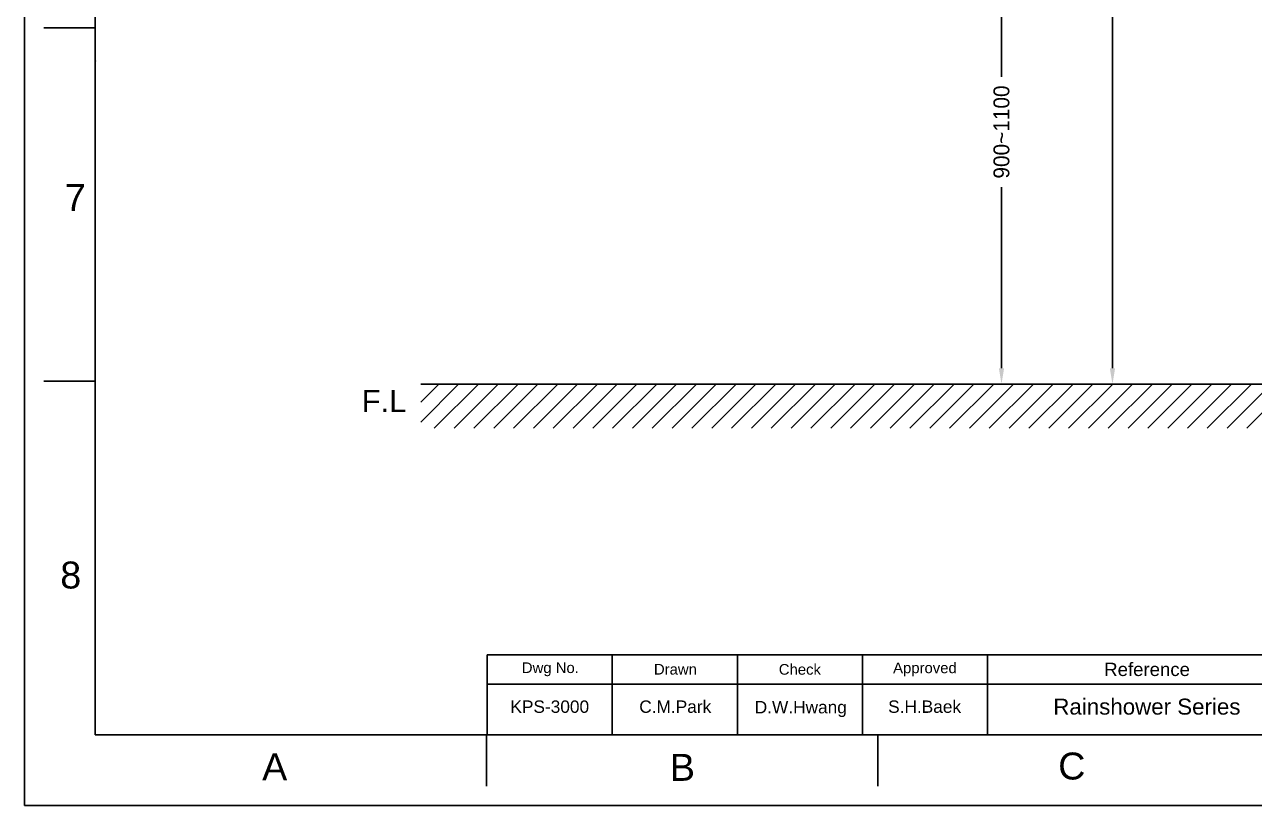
# Model space of a CAD drawing. Header units: millimetres. Extents: x 8883 to 11259, y -10160 to -6800.
# Drawn here: x 8883 to 10276, y -10160 to -9276 of the extents above; entities that cross this region are included whole.
import ezdxf

# ---------------------------------------------------------------- set-up
doc = ezdxf.new("R2010")
doc.units = ezdxf.units.MM
doc.layers.add('DIM', color=5, linetype='Continuous', lineweight=13)
for name, color, linetype in [('FORM', 7, 'Continuous'), ('hatch', 2, 'Continuous'), ('TEXT', 2, 'Continuous')]:
    doc.layers.add(name, color=color, linetype=linetype)
doc.styles.add('ARIAL', font='arial.ttf')
doc.styles.get("Standard").update_dxf_attribs({"font": 'arial.ttf'})
doc.dimstyles.get("Standard").update_dxf_attribs({"dimtxt": 15, "dimasz": 15, "dimexe": 0.18, "dimexo": 0.0625, "dimgap": 4, "dimtad": 0, "dimdec": 1, "dimdsep": 46, "dimtxsty": 'ARIAL', "dimcen": 0, "dimclrd": 5, "dimclre": 5, "dimclrt": 5, "dimadec": 0, "dimazin": 0, "dimtfac": 1, "dimtdec": 1, "dimtofl": 0, "dimtmove": 0, "dimatfit": 3, "dimfxl": 1, "dimtolj": 1, "dimtzin": 0, "dimarcsym": 0})

# ---------------------------------------------------------------- blocks, each defined once
blk = doc.blocks.new('*D175')
at = {"layer": 'Defpoints', "color": 0, "transparency": 16777216}
for p in [(9768.1, -9112.4), (9967.7, -9683.1), (9989.2, -9683.1)]:
    blk.add_point(p, dxfattribs=at)
at = {"layer": 'DIM', "color": 5, "lineweight": -2, "transparency": 16777216}
for p, q in [((9768.2, -9112.4), (9989.4, -9112.4)), ((9989.2, -9130.4), (9989.2, -9335.2)), ((9989.2, -9665.1), (9989.2, -9460.3)), ((9967.8, -9683.1), (9989.4, -9683.1))]:
    blk.add_line(p, q, dxfattribs=at)
at = {"layer": 'DIM', "color": 5, "transparency": 16777216}
for points in [[(9986.2, -9130.4), (9992.2, -9130.4), (9989.2, -9112.4)], [(9986.2, -9665.1), (9992.2, -9665.1), (9989.2, -9683.1)]]:
    blk.add_solid(points, dxfattribs=at)
at = {"layer": 'DIM', "color": 5, "transparency": 16777216, "insert": (9989.2, -9397.8), "char_height": 18, "attachment_point": 5, "rotation": 90, "style": 'ARIAL'}
blk.add_mtext('\\A1;{\\fGulim|b0|i0|c129|p50;900~1100}', dxfattribs=at)
blk = doc.blocks.new('*D185')
at = {"layer": 'Defpoints', "color": 0, "transparency": 16777216}
for p in [(9678.6, -7626.1), (9989.4, -9683.1), (10114.9, -9683.1)]:
    blk.add_point(p, dxfattribs=at)
at = {"layer": 'DIM', "color": 5, "lineweight": -2, "transparency": 16777216}
for p, q in [((9678.7, -7626.1), (10115.1, -7626.1)), ((10114.9, -7644.1), (10114.9, -8614.5)), ((10114.9, -9665.1), (10114.9, -8694.8)), ((9989.4, -9683.1), (10115.1, -9683.1))]:
    blk.add_line(p, q, dxfattribs=at)
at = {"layer": 'DIM', "color": 5, "transparency": 16777216}
for points in [[(10111.9, -7644.1), (10117.9, -7644.1), (10114.9, -7626.1)], [(10111.9, -9665.1), (10117.9, -9665.1), (10114.9, -9683.1)]]:
    blk.add_solid(points, dxfattribs=at)
at = {"layer": 'DIM', "color": 5, "transparency": 16777216, "insert": (10114.9, -8654.6), "char_height": 18, "attachment_point": 5, "rotation": 90, "style": 'ARIAL'}
blk.add_mtext('\\A1;(2280)', dxfattribs=at)

msp = doc.modelspace()

# ---------------------------------------------------------------- hatches: boundary and pattern name
at = {"layer": 'hatch'}
h = msp.add_hatch(dxfattribs=at)
h.set_pattern_fill('ANSI31', color=256, scale=5)
h.set_pattern_definition([(45, (-3815.67, -4149.247), (-11.22532, 11.22532), [])])
h.paths.add_polyline_path([(10844.29, -9683.13), (9331.37, -9683.13), (9331.37, -9733.13), (10844.29, -9733.13)])

# ---------------------------------------------------------------- linework, layer by layer
msp.add_line((10844.29, -9683.13), (9331.37, -9683.13))
at = {"layer": 'FORM', "color": 7, "linetype": 'Continuous'}
for p, q in [((8882.73, -6799.88), (8882.73, -10159.88)), ((8962.73, -9279.88), (8904.59, -9279.88)), ((8962.73, -9679.88), (8904.59, -9679.88)), ((9405.95, -10079.9), (9405.95, -10138.05)), ((9849.15, -10079.9), (9849.15, -10138.04)), ((8882.73, -10159.88), (11258.73, -10159.88))]:
    msp.add_line(p, q, dxfattribs=at)
at = {"layer": 'FORM', "linetype": 'Continuous'}
for p, q in [((8962.73, -10079.88), (8962.73, -6879.88)), ((11178.73, -10079.88), (8962.73, -10079.88))]:
    msp.add_line(p, q, dxfattribs=at)
at = {"layer": 'FORM'}
for p, q in [((9548.37, -9989.47), (9406.73, -9989.47)), ((9406.73, -9989.47), (9406.73, -10079.88)), ((9548.37, -9989.47), (11178.73, -9989.47)), ((9548.37, -9989.47), (9548.37, -10079.88)), ((9690.01, -9989.47), (9690.01, -10079.88)), ((9831.65, -10079.88), (9831.65, -9989.47)), ((9973.29, -10079.88), (9973.29, -9989.47)), ((9406.73, -10022.62), (10817.1, -10022.62))]:
    msp.add_line(p, q, dxfattribs=at)
msp.add_point((8962.73, -9317.5), dxfattribs=at)
msp.add_point((8962.73, -9317.5), dxfattribs=at)

# ---------------------------------------------------------------- texts
at = {"color": 2, "insert": (9264.6, -9689.69), "char_height": 25, "attachment_point": 1}
msp.add_mtext_dynamic_manual_height_columns('F.L', width=106.6179, gutter_width=1, heights=[0], dxfattribs=at)
at = {"layer": 'FORM', "char_height": 30.5, "attachment_point": 5}
for s, width, insert in [('7', 200, (8940.12, -9471.95)), ('8', 200, (8935, -9899.39)), ('A', 40, (9166.01, -10116.19)), ('B', 40, (9627.8, -10116.86)), ('C', 40, (10068.82, -10115.55))]:
    msp.add_mtext_dynamic_manual_height_columns(s, width=width, gutter_width=50, heights=[0], dxfattribs=dict(at, insert=insert))
at = {"layer": 'TEXT', "attachment_point": 5}
for s, width, insert, char_height in [('Dwg No.', 141.6395, (9478.22, -10005.89), 12.054), ('Drawn', 141.6395, (9619.86, -10005.89), 12.054), ('Check', 141.6395, (9760.83, -10006.05), 12.054), ('Approved', 141.6395, (9902.47, -10006.05), 12.054), ('Reference', 361.6327, (10154.1, -10006.05), 15.068)]:
    msp.add_mtext_dynamic_manual_height_columns(s, width=width, gutter_width=75.34, heights=[0], dxfattribs=dict(at, insert=insert, char_height=char_height))
at = {"layer": 'TEXT', "attachment_point": 5, "style": 'ARIAL'}
for s, width, insert, char_height in [('KPS-3000', 141.6395, (9477.55, -10048.24), 14), ('C.M.Park', 141.6395, (9619.66, -10048.24), 14), ('D.W.Hwang', 141.6395, (9761.88, -10050.83), 14), ('S.H.Baek', 141.6395, (9902.11, -10048.24), 14), ('Rainshower Series', 274.403, (10153.87, -10048.24), 18.0816)]:
    msp.add_mtext_dynamic_manual_height_columns(s, width=width, gutter_width=75.34, heights=[0], dxfattribs=dict(at, insert=insert, char_height=char_height))

# ---------------------------------------------------------------- dimensions: what is measured, and where the dimension line sits
at = {"layer": 'DIM', "color": 3}
for base, p1, p2, text, picture, middle in [((10114.89, -9683.13), (9678.6, -7626.15), (9989.37, -9683.13), '(2280)', '*D185', (10114.89, -8654.64)), ((9989.19, -9683.13), (9768.1, -9112.45), (9967.72, -9683.13), '{\\fGulim|b0|i0|c129|p50;900~1100}', '*D175', (9989.19, -9397.79))]:
    dim = msp.add_linear_dim(base=base, p1=p1, p2=p2, angle=90, text=text, dimstyle='Standard', override={"dimtxt": 18, "dimasz": 18, "dimgap": 5}, dxfattribs=at)
    dim.commit()
    dim.dimension.update_dxf_attribs({"geometry": picture, "text_midpoint": middle})

doc.saveas('drawing.dxf')
